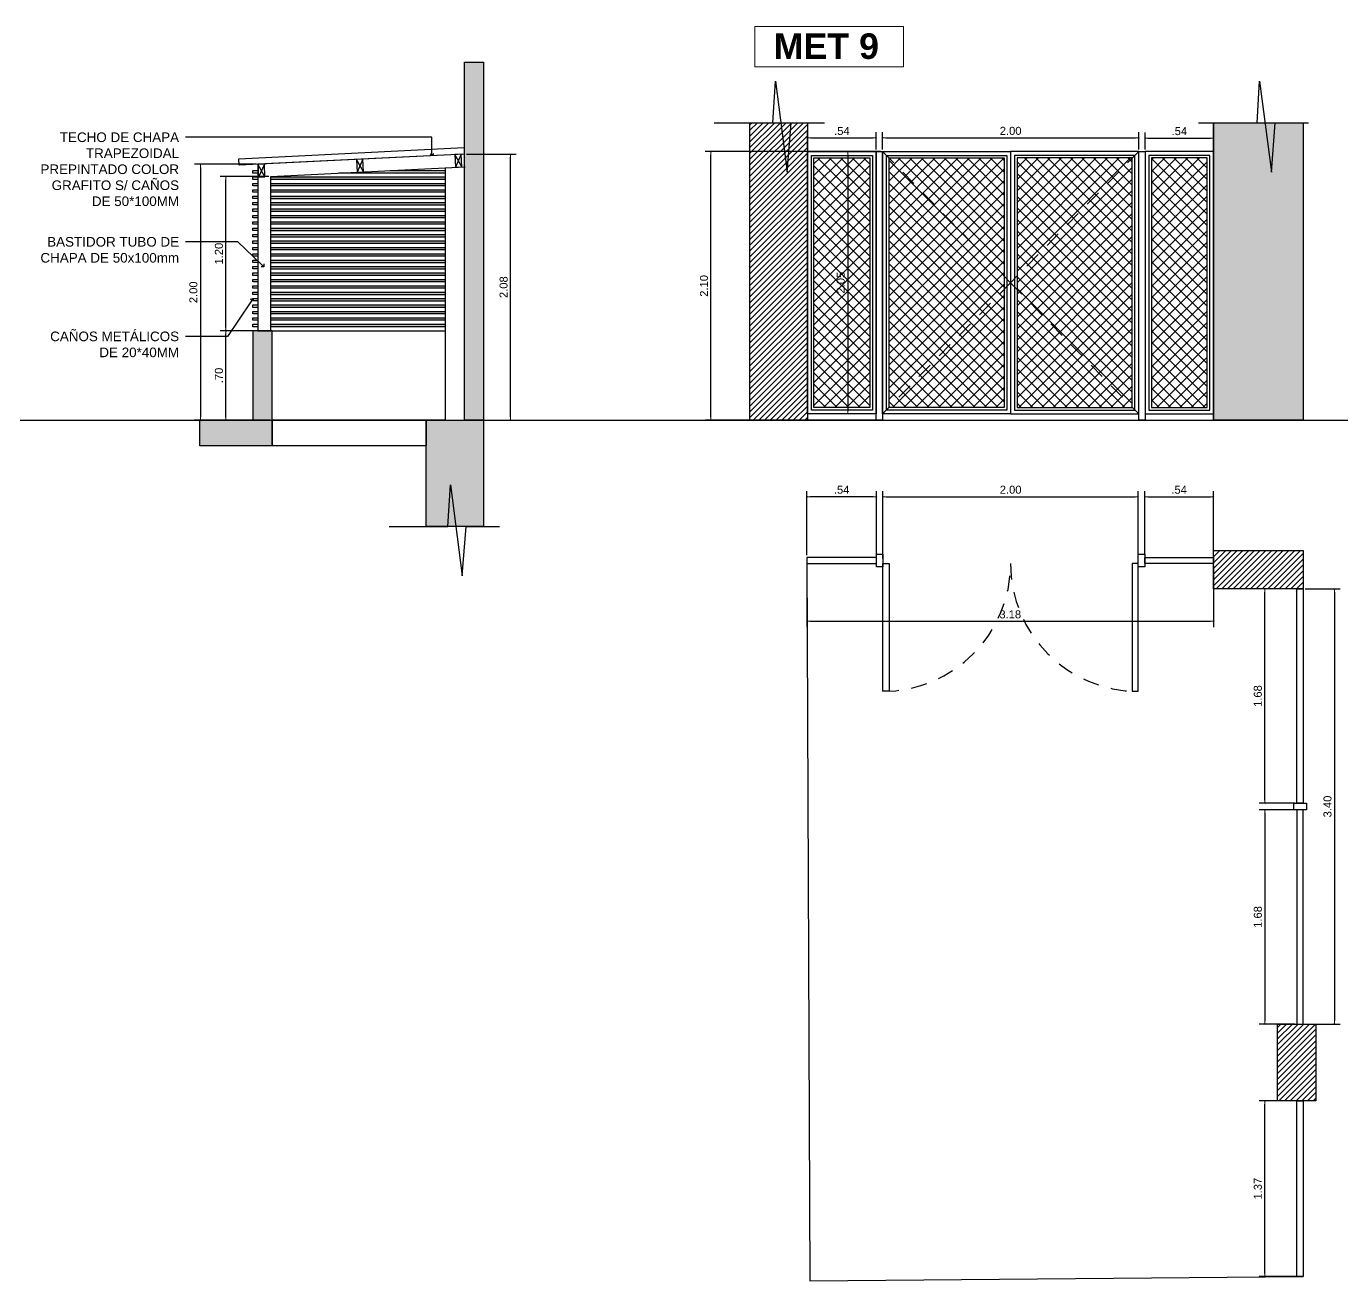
# Model space of a CAD drawing. Extents: x 465 to 637, y -105 to -61.
# Drawn here: x 579.8 to 590.07, y -85.43 to -75.63 of the extents above; entities that cross this region are included whole.
import ezdxf
from ezdxf import colors
from ezdxf.entities.mleader import LeaderData, LeaderLine
from ezdxf.math import Vec2, Vec3

# ---------------------------------------------------------------- set-up
doc = ezdxf.new("R2010")
doc.units = 0
doc.linetypes.add('DASHED2', pattern=[0.375, 0.25, -0.125])
doc.linetypes.add('HIDDEN2', pattern=[0.1875, 0.125, -0.0625])
for name, color, linetype in [('0-Aberturas', 2, 'Continuous'), ('0.1', 1, 'Continuous'), ('A-RELLENOS', 251, 'Continuous'), ('REJA METALICA', 2, 'Continuous')]:
    doc.layers.add(name, color=color, linetype=linetype)
doc.layers.add('A-Aberturas', color=2, linetype='Continuous', lineweight=18)
doc.layers.add('A-Cotas', color=1, linetype='Continuous', lineweight=5)
doc.styles.add('ARIAL', font='arial.ttf')
doc.styles.add('SANSSERIFBOLD', font='sasb____.pfb')
doc.styles.get("Standard").update_dxf_attribs({"font": 'arial.ttf'})
doc.dimstyles.new('ST-COTA-25', dxfattribs={"dimscale": 0.25, "dimtxt": 0.18, "dimasz": 0.1, "dimexe": 0.18, "dimexo": 0.0625, "dimgap": 0.09, "dimtad": 1, "dimzin": 4, "dimdsep": 46, "dimtxsty": 'ARIAL', "dimblk1": 'COTA_N', "dimblk2": 'COTA_N', "dimsah": 1, "dimcen": 0.09, "dimclrd": 8, "dimclre": 8, "dimclrt": 140, "dimadec": 0, "dimazin": 0, "dimtfac": 1, "dimtix": 1, "dimtmove": 0, "dimatfit": 3, "dimldrblk": 'COTA_N', "dimfxl": 0.18, "dimtolj": 1, "dimtzin": 0, "dimarcsym": 0})
pattern_1 = [(45, (-23.369617, 28.89399), (-0.0449012806, 0.0449012806), []), (135, (-23.369617, 28.89399), (-0.0449012806, -0.0449012806), [])]

# ---------------------------------------------------------------- blocks, each defined once
blk = doc.blocks.new('COTA_N')
for p, q in [((-1, 0), (0, 0)), ((0, 0.5), (0, -0.5))]:
    blk.add_line(p, q)
at = {"color": 3, "const_width": 0.065}
blk.add_lwpolyline([(0.14, 0.14), (0.28, 0.28), (0, 0), (-0.14, -0.14), (-0.28, -0.28)], dxfattribs=at)
blk = doc.blocks.new('*D183')
at = {"layer": 'A-Cotas', "color": 8, "lineweight": -2, "transparency": 16777216}
for p, q in [((585.892, -79.764), (585.892, -79.262)), ((586.411, -79.307), (585.917, -79.307)), ((586.436, -79.764), (586.436, -79.262))]:
    blk.add_line(p, q, dxfattribs=at)
at = {"layer": 'Defpoints', "color": 0, "transparency": 16777216}
for p in [(585.892, -79.307), (585.892, -79.78, 0), (586.436, -79.78, 0)]:
    blk.add_point(p, dxfattribs=at)
at = {"layer": 'A-Cotas', "color": 8, "lineweight": -2, "transparency": 16777216, "xscale": 0.025, "yscale": 0.025, "zscale": 0.025, "rotation": 180}
blk.add_blockref('COTA_N', (585.892, -79.307), dxfattribs=at)
at = {"layer": 'A-Cotas', "color": 8, "lineweight": -2, "transparency": 16777216, "xscale": 0.025, "yscale": 0.025, "zscale": 0.025}
blk.add_blockref('COTA_N', (586.436, -79.307), dxfattribs=at)
at = {"layer": 'A-Cotas', "transparency": 16777216, "insert": (586.164, -79.252), "char_height": 0.0625, "attachment_point": 5, "style": 'ARIAL'}
blk.add_mtext('\\A1;.54', dxfattribs=at)
blk = doc.blocks.new('*D184')
at = {"layer": 'A-Cotas', "color": 8, "lineweight": -2, "transparency": 16777216}
for p, q in [((586.486, -79.789), (586.486, -79.262)), ((586.511, -79.307), (588.456, -79.307)), ((588.481, -79.814), (588.481, -79.262))]:
    blk.add_line(p, q, dxfattribs=at)
at = {"layer": 'Defpoints', "color": 0, "transparency": 16777216}
for p in [(588.481, -79.307), (586.486, -79.804, 0), (588.481, -79.829)]:
    blk.add_point(p, dxfattribs=at)
at = {"layer": 'A-Cotas', "color": 8, "lineweight": -2, "transparency": 16777216, "xscale": 0.025, "yscale": 0.025, "zscale": 0.025, "rotation": 180}
blk.add_blockref('COTA_N', (586.486, -79.307), dxfattribs=at)
at = {"layer": 'A-Cotas', "color": 8, "lineweight": -2, "transparency": 16777216, "xscale": 0.025, "yscale": 0.025, "zscale": 0.025}
blk.add_blockref('COTA_N', (588.481, -79.307), dxfattribs=at)
at = {"layer": 'A-Cotas', "transparency": 16777216, "insert": (587.484, -79.252), "char_height": 0.0625, "attachment_point": 5, "style": 'ARIAL'}
blk.add_mtext('\\A1;2.00', dxfattribs=at)
blk = doc.blocks.new('*D185')
at = {"layer": 'A-Cotas', "color": 8, "lineweight": -2, "transparency": 16777216}
for p, q in [((588.531, -79.764), (588.531, -79.262)), ((588.556, -79.307), (589.044, -79.307)), ((589.069, -79.764), (589.069, -79.262))]:
    blk.add_line(p, q, dxfattribs=at)
at = {"layer": 'Defpoints', "color": 0, "transparency": 16777216}
for p in [(589.069, -79.307), (588.531, -79.78), (589.069, -79.78)]:
    blk.add_point(p, dxfattribs=at)
at = {"layer": 'A-Cotas', "color": 8, "lineweight": -2, "transparency": 16777216, "xscale": 0.025, "yscale": 0.025, "zscale": 0.025, "rotation": 180}
blk.add_blockref('COTA_N', (588.531, -79.307), dxfattribs=at)
at = {"layer": 'A-Cotas', "color": 8, "lineweight": -2, "transparency": 16777216, "xscale": 0.025, "yscale": 0.025, "zscale": 0.025}
blk.add_blockref('COTA_N', (589.069, -79.307), dxfattribs=at)
at = {"layer": 'A-Cotas', "transparency": 16777216, "insert": (588.8, -79.252), "char_height": 0.0625, "attachment_point": 5, "style": 'ARIAL'}
blk.add_mtext('\\A1;.54', dxfattribs=at)
blk = doc.blocks.new('*D186')
at = {"layer": 'A-Cotas', "color": 8, "lineweight": -2, "transparency": 16777216}
for p, q in [((589.704, -80.027), (589.424, -80.027)), ((589.469, -81.677), (589.469, -80.052)), ((589.705, -81.702), (589.424, -81.702))]:
    blk.add_line(p, q, dxfattribs=at)
at = {"layer": 'Defpoints', "color": 0, "transparency": 16777216}
for p in [(589.469, -80.027), (589.72, -80.027, 0), (589.72, -81.702, 0)]:
    blk.add_point(p, dxfattribs=at)
at = {"layer": 'A-Cotas', "color": 8, "lineweight": -2, "transparency": 16777216, "xscale": 0.025, "yscale": 0.025, "zscale": 0.025}
for p, rotation in [((589.469, -80.027), 90), ((589.469, -81.702), 270)]:
    blk.add_blockref('COTA_N', p, dxfattribs=dict(at, rotation=rotation))
at = {"layer": 'A-Cotas', "transparency": 16777216, "insert": (589.415, -80.864), "char_height": 0.0625, "attachment_point": 5, "rotation": 90, "style": 'ARIAL'}
blk.add_mtext('\\A1;1.68', dxfattribs=at)
blk = doc.blocks.new('*D187')
at = {"layer": 'A-Cotas', "color": 8, "lineweight": -2, "transparency": 16777216}
for p, q in [((589.754, -84.027), (589.424, -84.027)), ((589.469, -85.375), (589.469, -84.052)), ((589.754, -85.4), (589.424, -85.4))]:
    blk.add_line(p, q, dxfattribs=at)
at = {"layer": 'Defpoints', "color": 0, "transparency": 16777216}
for p in [(589.469, -84.027), (589.77, -84.027, 0), (589.77, -85.4, 0)]:
    blk.add_point(p, dxfattribs=at)
at = {"layer": 'A-Cotas', "color": 8, "lineweight": -2, "transparency": 16777216, "xscale": 0.025, "yscale": 0.025, "zscale": 0.025}
for p, rotation in [((589.469, -84.027), 90), ((589.469, -85.4), 270)]:
    blk.add_blockref('COTA_N', p, dxfattribs=dict(at, rotation=rotation))
at = {"layer": 'A-Cotas', "transparency": 16777216, "insert": (589.415, -84.713), "char_height": 0.0625, "attachment_point": 5, "rotation": 90, "style": 'ARIAL'}
blk.add_mtext('\\A1;1.37', dxfattribs=at)
blk = doc.blocks.new('_Open90')
at = {"color": 0, "linetype": 'ByBlock', "lineweight": -2}
for p, q in [((0, 0), (-1, 0)), ((-0.5, 0.5), (0, 0)), ((0, 0), (-0.5, -0.5))]:
    blk.add_line(p, q, dxfattribs=at)
blk = doc.blocks.new('*D237')
at = {"layer": 'A-Cotas', "color": 8, "lineweight": -2, "transparency": 16777216}
for p, q in [((581.7, -78.009), (581.31, -78.009)), ((581.355, -78.684), (581.355, -78.034)), ((581.7, -78.709), (581.31, -78.709))]:
    blk.add_line(p, q, dxfattribs=at)
at = {"layer": 'Defpoints', "color": 0, "transparency": 16777216}
for p in [(581.355, -78.009), (581.715, -78.009), (581.715, -78.709)]:
    blk.add_point(p, dxfattribs=at)
at = {"layer": 'A-Cotas', "color": 8, "lineweight": -2, "transparency": 16777216, "xscale": 0.025, "yscale": 0.025, "zscale": 0.025}
for p, rotation in [((581.355, -78.009), 90), ((581.355, -78.709), 270)]:
    blk.add_blockref('COTA_N', p, dxfattribs=dict(at, rotation=rotation))
at = {"layer": 'A-Cotas', "transparency": 16777216, "insert": (581.3, -78.359), "char_height": 0.0625, "attachment_point": 5, "rotation": 90, "style": 'ARIAL'}
blk.add_mtext('\\A1;.70', dxfattribs=at)
blk = doc.blocks.new('*D238')
at = {"layer": 'A-Cotas', "color": 8, "lineweight": -2, "transparency": 16777216}
for p, q in [((581.69, -76.805), (581.31, -76.805)), ((581.355, -77.984), (581.355, -76.83)), ((581.69, -78.009), (581.31, -78.009))]:
    blk.add_line(p, q, dxfattribs=at)
at = {"layer": 'Defpoints', "color": 0, "transparency": 16777216}
for p in [(581.355, -76.805), (581.705, -76.805), (581.705, -78.009)]:
    blk.add_point(p, dxfattribs=at)
at = {"layer": 'A-Cotas', "color": 8, "lineweight": -2, "transparency": 16777216, "xscale": 0.025, "yscale": 0.025, "zscale": 0.025}
for p, rotation in [((581.355, -76.805), 90), ((581.355, -78.009), 270)]:
    blk.add_blockref('COTA_N', p, dxfattribs=dict(at, rotation=rotation))
at = {"layer": 'A-Cotas', "transparency": 16777216, "insert": (581.3, -77.407), "char_height": 0.0625, "attachment_point": 5, "rotation": 90, "style": 'ARIAL'}
blk.add_mtext('\\A1;1.20', dxfattribs=at)
blk = doc.blocks.new('*D239')
at = {"layer": 'A-Cotas', "color": 8, "lineweight": -2, "transparency": 16777216}
for p, q in [((581.59, -76.709), (581.11, -76.709)), ((581.155, -76.734), (581.155, -78.684)), ((581.55, -78.709), (581.11, -78.709))]:
    blk.add_line(p, q, dxfattribs=at)
at = {"layer": 'Defpoints', "color": 0, "transparency": 16777216}
for p in [(581.605, -76.709), (581.155, -78.709), (581.565, -78.709)]:
    blk.add_point(p, dxfattribs=at)
at = {"layer": 'A-Cotas', "color": 8, "lineweight": -2, "transparency": 16777216, "xscale": 0.025, "yscale": 0.025, "zscale": 0.025}
for p, rotation in [((581.155, -76.709), 90), ((581.155, -78.709), 270)]:
    blk.add_blockref('COTA_N', p, dxfattribs=dict(at, rotation=rotation))
at = {"layer": 'A-Cotas', "transparency": 16777216, "insert": (581.101, -77.709), "char_height": 0.0625, "attachment_point": 5, "rotation": 90, "style": 'ARIAL'}
blk.add_mtext('\\A1;2.00', dxfattribs=at)
blk = doc.blocks.new('*D240')
at = {"layer": 'A-Cotas', "color": 8, "lineweight": -2, "transparency": 16777216}
for p, q in [((583.233, -76.629), (583.623, -76.629)), ((583.578, -78.684), (583.578, -76.654)), ((583.233, -78.709), (583.623, -78.709))]:
    blk.add_line(p, q, dxfattribs=at)
at = {"layer": 'Defpoints', "color": 0, "transparency": 16777216}
for p in [(583.218, -76.629), (583.578, -76.629), (583.218, -78.709)]:
    blk.add_point(p, dxfattribs=at)
at = {"layer": 'A-Cotas', "color": 8, "lineweight": -2, "transparency": 16777216, "xscale": 0.025, "yscale": 0.025, "zscale": 0.025}
for p, rotation in [((583.578, -76.629), 90), ((583.578, -78.709), 270)]:
    blk.add_blockref('COTA_N', p, dxfattribs=dict(at, rotation=rotation))
at = {"layer": 'A-Cotas', "transparency": 16777216, "insert": (583.524, -77.669), "char_height": 0.0625, "attachment_point": 5, "rotation": 90, "style": 'ARIAL'}
blk.add_mtext('\\A1;2.08', dxfattribs=at)
blk = doc.blocks.new('*D261')
at = {"layer": 'A-Cotas', "color": 8, "lineweight": -2, "transparency": 16777216}
for p, q in [((586.418, -76.609), (586.167, -76.609)), ((586.212, -76.634), (586.212, -78.634)), ((586.418, -78.659), (586.167, -78.659))]:
    blk.add_line(p, q, dxfattribs=at)
at = {"layer": 'Defpoints', "color": 0, "transparency": 16777216}
for p in [(586.434, -76.609), (586.212, -78.659), (586.434, -78.659)]:
    blk.add_point(p, dxfattribs=at)
at = {"layer": 'A-Cotas', "color": 8, "lineweight": -2, "transparency": 16777216, "xscale": 0.025, "yscale": 0.025, "zscale": 0.025}
for p, rotation in [((586.212, -76.609), 90), ((586.212, -78.659), 270)]:
    blk.add_blockref('COTA_N', p, dxfattribs=dict(at, rotation=rotation))
at = {"layer": 'A-Cotas', "transparency": 16777216, "insert": (586.157, -77.634), "char_height": 0.0625, "attachment_point": 5, "rotation": 90, "style": 'ARIAL'}
blk.add_mtext('\\A1;2.05', dxfattribs=at)
blk = doc.blocks.new('*D262')
at = {"layer": 'A-Cotas', "color": 8, "lineweight": -2, "transparency": 16777216}
for p, q in [((585.898, -76.594), (585.898, -76.458)), ((585.923, -76.503), (586.409, -76.503)), ((586.434, -76.594), (586.434, -76.458))]:
    blk.add_line(p, q, dxfattribs=at)
at = {"layer": 'Defpoints', "color": 0, "transparency": 16777216}
for p in [(586.434, -76.503), (585.898, -76.609), (586.434, -76.609)]:
    blk.add_point(p, dxfattribs=at)
at = {"layer": 'A-Cotas', "color": 8, "lineweight": -2, "transparency": 16777216, "xscale": 0.025, "yscale": 0.025, "zscale": 0.025, "rotation": 180}
blk.add_blockref('COTA_N', (585.898, -76.503), dxfattribs=at)
at = {"layer": 'A-Cotas', "color": 8, "lineweight": -2, "transparency": 16777216, "xscale": 0.025, "yscale": 0.025, "zscale": 0.025}
blk.add_blockref('COTA_N', (586.434, -76.503), dxfattribs=at)
at = {"layer": 'A-Cotas', "transparency": 16777216, "insert": (586.166, -76.449), "char_height": 0.0625, "attachment_point": 5, "style": 'ARIAL'}
blk.add_mtext('\\A1;.54', dxfattribs=at)
blk = doc.blocks.new('*D263')
at = {"layer": 'A-Cotas', "color": 8, "lineweight": -2, "transparency": 16777216}
for p, q in [((586.484, -76.594), (586.484, -76.458)), ((586.509, -76.503), (588.459, -76.503)), ((588.484, -76.594), (588.484, -76.458))]:
    blk.add_line(p, q, dxfattribs=at)
at = {"layer": 'Defpoints', "color": 0, "transparency": 16777216}
for p in [(588.484, -76.503), (586.484, -76.609), (588.484, -76.609)]:
    blk.add_point(p, dxfattribs=at)
at = {"layer": 'A-Cotas', "color": 8, "lineweight": -2, "transparency": 16777216, "xscale": 0.025, "yscale": 0.025, "zscale": 0.025, "rotation": 180}
blk.add_blockref('COTA_N', (586.484, -76.503), dxfattribs=at)
at = {"layer": 'A-Cotas', "color": 8, "lineweight": -2, "transparency": 16777216, "xscale": 0.025, "yscale": 0.025, "zscale": 0.025}
blk.add_blockref('COTA_N', (588.484, -76.503), dxfattribs=at)
at = {"layer": 'A-Cotas', "transparency": 16777216, "insert": (587.484, -76.448), "char_height": 0.0625, "attachment_point": 5, "style": 'ARIAL'}
blk.add_mtext('\\A1;2.00', dxfattribs=at)
blk = doc.blocks.new('*D264')
at = {"layer": 'A-Cotas', "color": 8, "lineweight": -2, "transparency": 16777216}
for p, q in [((588.534, -76.594), (588.534, -76.46)), ((588.559, -76.505), (589.044, -76.505)), ((589.069, -76.594), (589.069, -76.46))]:
    blk.add_line(p, q, dxfattribs=at)
at = {"layer": 'Defpoints', "color": 0, "transparency": 16777216}
for p in [(589.069, -76.505), (588.534, -76.609), (589.069, -76.609)]:
    blk.add_point(p, dxfattribs=at)
at = {"layer": 'A-Cotas', "color": 8, "lineweight": -2, "transparency": 16777216, "xscale": 0.025, "yscale": 0.025, "zscale": 0.025, "rotation": 180}
blk.add_blockref('COTA_N', (588.534, -76.505), dxfattribs=at)
at = {"layer": 'A-Cotas', "color": 8, "lineweight": -2, "transparency": 16777216, "xscale": 0.025, "yscale": 0.025, "zscale": 0.025}
blk.add_blockref('COTA_N', (589.069, -76.505), dxfattribs=at)
at = {"layer": 'A-Cotas', "transparency": 16777216, "insert": (588.802, -76.45), "char_height": 0.0625, "attachment_point": 5, "style": 'ARIAL'}
blk.add_mtext('\\A1;.54', dxfattribs=at)
blk = doc.blocks.new('*D265')
at = {"layer": 'A-Cotas', "color": 8, "lineweight": -2, "transparency": 16777216}
for p, q in [((586.468, -76.609), (585.098, -76.609)), ((585.143, -78.684), (585.143, -76.634)), ((586.468, -78.709), (585.098, -78.709))]:
    blk.add_line(p, q, dxfattribs=at)
at = {"layer": 'Defpoints', "color": 0, "transparency": 16777216}
for p in [(585.143, -76.609), (586.484, -76.609), (586.484, -78.709)]:
    blk.add_point(p, dxfattribs=at)
at = {"layer": 'A-Cotas', "color": 8, "lineweight": -2, "transparency": 16777216, "xscale": 0.025, "yscale": 0.025, "zscale": 0.025}
for p, rotation in [((585.143, -76.609), 90), ((585.143, -78.709), 270)]:
    blk.add_blockref('COTA_N', p, dxfattribs=dict(at, rotation=rotation))
at = {"layer": 'A-Cotas', "transparency": 16777216, "insert": (585.089, -77.659), "char_height": 0.0625, "attachment_point": 5, "rotation": 90, "style": 'ARIAL'}
blk.add_mtext('\\A1;2.10', dxfattribs=at)
blk = doc.blocks.new('*D266')
at = {"layer": 'A-Cotas', "color": 8, "lineweight": -2, "transparency": 16777216}
for p, q in [((585.892, -79.845), (585.892, -80.325)), ((589.069, -79.845), (589.069, -80.325)), ((585.917, -80.28), (589.044, -80.28))]:
    blk.add_line(p, q, dxfattribs=at)
at = {"layer": 'Defpoints', "color": 0, "transparency": 16777216}
for p in [(585.892, -79.829, 0), (589.069, -79.829), (589.069, -80.28)]:
    blk.add_point(p, dxfattribs=at)
at = {"layer": 'A-Cotas', "color": 8, "lineweight": -2, "transparency": 16777216, "xscale": 0.025, "yscale": 0.025, "zscale": 0.025, "rotation": 180}
blk.add_blockref('COTA_N', (585.892, -80.28), dxfattribs=at)
at = {"layer": 'A-Cotas', "color": 8, "lineweight": -2, "transparency": 16777216, "xscale": 0.025, "yscale": 0.025, "zscale": 0.025}
blk.add_blockref('COTA_N', (589.069, -80.28), dxfattribs=at)
at = {"layer": 'A-Cotas', "transparency": 16777216, "insert": (587.481, -80.226), "char_height": 0.0625, "attachment_point": 5, "style": 'ARIAL'}
blk.add_mtext('\\A1;3.18', dxfattribs=at)
blk = doc.blocks.new('*D267')
at = {"layer": 'A-Cotas', "color": 8, "lineweight": -2, "transparency": 16777216}
for p, q in [((589.705, -81.752), (589.424, -81.752)), ((589.469, -81.777), (589.469, -83.402)), ((589.704, -83.427), (589.424, -83.427))]:
    blk.add_line(p, q, dxfattribs=at)
at = {"layer": 'Defpoints', "color": 0, "transparency": 16777216}
for p in [(589.72, -81.752, 0), (589.469, -83.427), (589.72, -83.427, 0)]:
    blk.add_point(p, dxfattribs=at)
at = {"layer": 'A-Cotas', "color": 8, "lineweight": -2, "transparency": 16777216, "xscale": 0.025, "yscale": 0.025, "zscale": 0.025}
for p, rotation in [((589.469, -81.752), 90), ((589.469, -83.427), 270)]:
    blk.add_blockref('COTA_N', p, dxfattribs=dict(at, rotation=rotation))
at = {"layer": 'A-Cotas', "transparency": 16777216, "insert": (589.415, -82.59), "char_height": 0.0625, "attachment_point": 5, "rotation": 90, "style": 'ARIAL'}
blk.add_mtext('\\A1;1.68', dxfattribs=at)
blk = doc.blocks.new('*D268')
at = {"layer": 'A-Cotas', "color": 8, "lineweight": -2, "transparency": 16777216}
for p, q in [((589.785, -80.027), (590.059, -80.027)), ((590.014, -80.052), (590.014, -83.402)), ((589.785, -83.427), (590.059, -83.427))]:
    blk.add_line(p, q, dxfattribs=at)
at = {"layer": 'Defpoints', "color": 0, "transparency": 16777216}
for p in [(589.77, -80.027, 0), (589.77, -83.427, 0), (590.014, -83.427)]:
    blk.add_point(p, dxfattribs=at)
at = {"layer": 'A-Cotas', "color": 8, "lineweight": -2, "transparency": 16777216, "xscale": 0.025, "yscale": 0.025, "zscale": 0.025}
for p, rotation in [((590.014, -80.027), 90), ((590.014, -83.427), 270)]:
    blk.add_blockref('COTA_N', p, dxfattribs=dict(at, rotation=rotation))
at = {"layer": 'A-Cotas', "transparency": 16777216, "insert": (589.959, -81.727), "char_height": 0.0625, "attachment_point": 5, "rotation": 90, "style": 'ARIAL'}
blk.add_mtext('\\A1;3.40', dxfattribs=at)

msp = doc.modelspace()

# ---------------------------------------------------------------- hatches: boundary and pattern name
at = {"transparency": 33554531}
h = msp.add_hatch(color=253, dxfattribs=at)
h.dxf.hatch_style = 1
h.paths.add_polyline_path([(581.152, -78.709), (581.715, -78.709), (581.715, -78.909), (581.152, -78.909)])
h.paths.add_polyline_path([(581.715, -78.009), (581.565, -78.009), (581.565, -78.709), (581.715, -78.709)])
h.paths.add_polyline_path([(583.368, -79.539), (582.918, -79.539), (582.918, -78.709), (583.368, -78.709)])
h.paths.add_polyline_path([(583.368, -78.709), (583.218, -78.709), (583.218, -75.911), (583.368, -75.911)])
at = {"transparency": 33554687}
h = msp.add_hatch(dxfattribs=at)
h.set_pattern_fill('ANSI31', color=1, scale=0.01)
h.set_pattern_definition([(45, (-23.369617, 28.89399), (-0.0224506403, 0.0224506403), [])])
h.paths.add_polyline_path([(585.448, -76.385), (585.898, -76.385), (585.898, -78.709), (585.448, -78.709)])
edge = h.paths.add_edge_path()
edge.add_line((589.77, -76.385), (589.77, -78.709))
at = {"transparency": 33554485}
h = msp.add_hatch(color=253, dxfattribs=at)
h.dxf.hatch_style = 1
h.paths.add_polyline_path([(589.069, -76.385), (589.77, -76.385), (589.77, -78.709), (589.069, -78.709)])
edge = h.paths.add_edge_path()
edge.add_line((589.77, -76.385), (589.77, -78.709))
h = msp.add_hatch(color=253)
h.dxf.hatch_style = 1
h.paths.add_polyline_path([(581.705, -76.808), (583.068, -76.808), (583.068, -76.828), (581.705, -76.828)])
h.paths.add_polyline_path([(581.705, -76.858), (583.068, -76.858), (583.068, -76.878), (581.705, -76.878)])
h.paths.add_polyline_path([(581.705, -76.908), (583.068, -76.908), (583.068, -76.928), (581.705, -76.928)])
h.paths.add_polyline_path([(581.705, -77.008), (583.068, -77.008), (583.068, -77.028), (581.705, -77.028)])
h.paths.add_polyline_path([(581.705, -76.958), (583.068, -76.958), (583.068, -76.978), (581.705, -76.978)])
h.paths.add_polyline_path([(581.705, -77.058), (583.068, -77.058), (583.068, -77.078), (581.705, -77.078)])
h.paths.add_polyline_path([(581.705, -77.108), (583.068, -77.108), (583.068, -77.128), (581.705, -77.128)])
h.paths.add_polyline_path([(581.705, -77.158), (583.068, -77.158), (583.068, -77.178), (581.705, -77.178)])
h.paths.add_polyline_path([(581.705, -77.258), (583.068, -77.258), (583.068, -77.278), (581.705, -77.278)])
h.paths.add_polyline_path([(581.705, -77.208), (583.068, -77.208), (583.068, -77.228), (581.705, -77.228)])
h.paths.add_polyline_path([(581.705, -77.308), (583.068, -77.308), (583.068, -77.328), (581.705, -77.328)])
h.paths.add_polyline_path([(581.705, -77.358), (583.068, -77.358), (583.068, -77.378), (581.705, -77.378)])
h.paths.add_polyline_path([(581.705, -77.408), (583.068, -77.408), (583.068, -77.428), (581.705, -77.428)])
h.paths.add_polyline_path([(581.705, -77.508), (583.068, -77.508), (583.068, -77.528), (581.705, -77.528)])
h.paths.add_polyline_path([(581.705, -77.458), (583.068, -77.458), (583.068, -77.478), (581.705, -77.478)])
h.paths.add_polyline_path([(581.705, -77.558), (583.068, -77.558), (583.068, -77.578), (581.705, -77.578)])
h.paths.add_polyline_path([(581.705, -77.608), (583.068, -77.608), (583.068, -77.628), (581.705, -77.628)])
h.paths.add_polyline_path([(581.705, -77.658), (583.068, -77.658), (583.068, -77.678), (581.705, -77.678)])
h.paths.add_polyline_path([(581.705, -77.758), (583.068, -77.758), (583.068, -77.778), (581.705, -77.778)])
h.paths.add_polyline_path([(581.705, -77.708), (583.068, -77.708), (583.068, -77.728), (581.705, -77.728)])
h.paths.add_polyline_path([(581.705, -77.808), (583.068, -77.808), (583.068, -77.828), (581.705, -77.828)])
h.paths.add_polyline_path([(581.705, -77.858), (583.068, -77.858), (583.068, -77.878), (581.705, -77.878)])
h.paths.add_polyline_path([(581.705, -77.908), (583.068, -77.908), (583.068, -77.928), (581.705, -77.928)])
h.paths.add_polyline_path([(581.705, -77.958), (583.068, -77.958), (583.068, -77.978), (581.705, -77.978)])
at = {"transparency": 33554687}
h = msp.add_hatch(dxfattribs=at)
h.set_pattern_fill('ANSI31', color=1, scale=0.01)
h.set_pattern_definition([(45, (-23.369617, 29.617187), (-0.0224506403, 0.0224506403), [])])
h.paths.add_polyline_path([(589.069, -79.727), (589.77, -79.727), (589.77, -80.027), (589.069, -80.027)])
h.paths.add_polyline_path([(589.569, -83.427), (589.869, -83.427), (589.869, -84.027), (589.569, -84.027)])
at = {"layer": 'A-RELLENOS'}
h = msp.add_hatch(dxfattribs=at)
h.set_pattern_fill('ANSI37', color=251, scale=0.02)
h.set_pattern_definition(pattern_1)
h.paths.add_polyline_path([(586.384, -78.609), (585.948, -78.609), (585.948, -76.659), (586.384, -76.659)])
h.paths.add_polyline_path([(588.584, -78.609), (589.019, -78.609), (589.019, -76.659), (588.584, -76.659)])
h = msp.add_hatch(dxfattribs=at)
h.set_pattern_fill('ANSI37', color=251, scale=0.02)
h.set_pattern_definition(pattern_1)
h.paths.add_polyline_path([(587.434, -78.609), (586.534, -78.609), (586.534, -76.659), (587.434, -76.659)])
h.paths.add_polyline_path([(587.534, -78.609), (588.434, -78.609), (588.434, -76.659), (587.534, -76.659)])

# ---------------------------------------------------------------- linework, layer by layer
at = {"color": 4}
for points in [[(583.368, -78.709), (583.218, -78.709), (583.218, -75.911), (583.368, -75.911)], [(585.448, -76.385), (585.898, -76.385), (585.898, -78.709), (585.448, -78.709)], [(589.069, -76.385), (589.77, -76.385), (589.77, -78.709), (589.069, -78.709)], [(583.198, -76.73), (583.193, -76.63), (583.143, -76.633), (583.148, -76.732)], [(581.66, -76.807), (581.655, -76.707), (581.605, -76.709), (581.61, -76.809)], [(582.429, -76.768), (582.424, -76.668), (582.374, -76.671), (582.379, -76.771)], [(581.715, -78.009), (581.565, -78.009), (581.565, -78.709), (581.715, -78.709)], [(583.368, -79.539), (582.918, -79.539), (582.918, -78.709), (583.368, -78.709)]]:
    msp.add_lwpolyline(points, close=True, dxfattribs=at)
at = {"color": 1}
for points in [[(585.169, -76.385), (585.627, -76.385), (585.647, -76.059), (585.739, -76.77), (585.769, -76.385), (586.029, -76.385)], [(588.951, -76.385), (589.409, -76.385), (589.429, -76.059), (589.521, -76.77), (589.55, -76.385), (589.811, -76.385)], [(583.218, -76.629), (581.458, -76.717), (581.455, -76.667), (583.215, -76.579)], [(582.638, -76.758), (583.068, -76.758), (583.068, -76.778), (582.238, -76.778)], [(581.715, -78.709), (582.918, -78.709), (582.918, -78.909), (581.715, -78.909), (581.715, -78.709)], [(582.631, -79.539), (583.089, -79.539), (583.109, -79.213), (583.201, -79.924), (583.231, -79.539), (583.491, -79.539)]]:
    msp.add_lwpolyline(points, dxfattribs=at)
for points in [[(589.069, -76.385), (589.069, -78.709)], [(589.77, -76.385), (589.77, -78.709)]]:
    msp.add_lwpolyline(points)
at = {"color": 3}
msp.add_lwpolyline([(583.218, -76.629), (581.605, -76.709), (581.605, -78.009), (581.705, -78.009), (581.705, -76.805), (583.223, -76.729)], dxfattribs=at)
at = {"color": 4}
for points in [[(583.198, -76.73), (583.143, -76.633)], [(583.193, -76.63), (583.148, -76.732)], [(581.66, -76.807), (581.605, -76.709)], [(581.655, -76.707), (581.61, -76.809)], [(582.429, -76.768), (582.374, -76.671)], [(582.424, -76.668), (582.379, -76.771)]]:
    msp.add_lwpolyline(points, dxfattribs=at)
at = {"color": 2}
msp.add_lwpolyline([(583.068, -76.736), (583.068, -78.709)], dxfattribs=at)
at = {"color": 1}
for points in [[(586.384, -78.609), (585.948, -78.609), (585.948, -76.659), (586.384, -76.659)], [(587.434, -78.609), (586.534, -78.609), (586.534, -76.659), (587.434, -76.659)], [(587.534, -78.609), (588.434, -78.609), (588.434, -76.659), (587.534, -76.659)], [(588.584, -78.609), (589.019, -78.609), (589.019, -76.659), (588.584, -76.659)], [(581.705, -76.808), (583.068, -76.808), (583.068, -76.828), (581.705, -76.828)], [(581.705, -76.858), (583.068, -76.858), (583.068, -76.878), (581.705, -76.878)], [(581.705, -76.908), (583.068, -76.908), (583.068, -76.928), (581.705, -76.928)], [(581.705, -76.958), (583.068, -76.958), (583.068, -76.978), (581.705, -76.978)], [(581.705, -77.008), (583.068, -77.008), (583.068, -77.028), (581.705, -77.028)], [(581.705, -77.058), (583.068, -77.058), (583.068, -77.078), (581.705, -77.078)], [(581.705, -77.108), (583.068, -77.108), (583.068, -77.128), (581.705, -77.128)], [(581.705, -77.158), (583.068, -77.158), (583.068, -77.178), (581.705, -77.178)], [(581.705, -77.208), (583.068, -77.208), (583.068, -77.228), (581.705, -77.228)], [(581.705, -77.258), (583.068, -77.258), (583.068, -77.278), (581.705, -77.278)], [(581.705, -77.308), (583.068, -77.308), (583.068, -77.328), (581.705, -77.328)], [(581.705, -77.358), (583.068, -77.358), (583.068, -77.378), (581.705, -77.378)], [(581.705, -77.408), (583.068, -77.408), (583.068, -77.428), (581.705, -77.428)], [(581.705, -77.458), (583.068, -77.458), (583.068, -77.478), (581.705, -77.478)], [(581.705, -77.508), (583.068, -77.508), (583.068, -77.528), (581.705, -77.528)], [(581.705, -77.558), (583.068, -77.558), (583.068, -77.578), (581.705, -77.578)], [(581.705, -77.608), (583.068, -77.608), (583.068, -77.628), (581.705, -77.628)], [(581.705, -77.658), (583.068, -77.658), (583.068, -77.678), (581.705, -77.678)], [(581.705, -77.708), (583.068, -77.708), (583.068, -77.728), (581.705, -77.728)], [(581.705, -77.758), (583.068, -77.758), (583.068, -77.778), (581.705, -77.778)], [(581.705, -77.808), (583.068, -77.808), (583.068, -77.828), (581.705, -77.828)], [(581.705, -77.858), (583.068, -77.858), (583.068, -77.878), (581.705, -77.878)], [(581.705, -77.908), (583.068, -77.908), (583.068, -77.928), (581.705, -77.928)], [(581.705, -77.958), (583.068, -77.958), (583.068, -77.978), (581.705, -77.978)]]:
    msp.add_lwpolyline(points, close=True, dxfattribs=at)
at = {"color": 2}
for points in [[(581.565, -76.778), (581.565, -76.758), (581.605, -76.758), (581.605, -76.778)], [(581.565, -76.827), (581.565, -76.808), (581.605, -76.808), (581.605, -76.827)], [(581.565, -76.877), (581.565, -76.858), (581.605, -76.858), (581.605, -76.877)], [(581.565, -76.927), (581.565, -76.908), (581.605, -76.908), (581.605, -76.927)], [(581.565, -76.977), (581.565, -76.958), (581.605, -76.958), (581.605, -76.977)], [(581.565, -77.027), (581.565, -77.008), (581.605, -77.008), (581.605, -77.027)], [(581.565, -77.077), (581.565, -77.058), (581.605, -77.058), (581.605, -77.077)], [(581.565, -77.127), (581.565, -77.108), (581.605, -77.108), (581.605, -77.127)], [(581.565, -77.177), (581.565, -77.158), (581.605, -77.158), (581.605, -77.177)], [(581.565, -77.227), (581.565, -77.208), (581.605, -77.208), (581.605, -77.227)], [(581.565, -77.277), (581.565, -77.258), (581.605, -77.258), (581.605, -77.277)], [(581.565, -77.327), (581.565, -77.308), (581.605, -77.308), (581.605, -77.327)], [(581.565, -77.378), (581.565, -77.358), (581.605, -77.358), (581.605, -77.378)], [(581.565, -77.427), (581.565, -77.408), (581.605, -77.408), (581.605, -77.427)], [(581.565, -77.477), (581.565, -77.458), (581.605, -77.458), (581.605, -77.477)], [(581.565, -77.527), (581.565, -77.508), (581.605, -77.508), (581.605, -77.527)], [(581.565, -77.577), (581.565, -77.558), (581.605, -77.558), (581.605, -77.577)], [(581.565, -77.627), (581.565, -77.608), (581.605, -77.608), (581.605, -77.627)], [(581.565, -77.677), (581.565, -77.658), (581.605, -77.658), (581.605, -77.677)], [(581.565, -77.727), (581.565, -77.708), (581.605, -77.708), (581.605, -77.727)], [(581.565, -77.777), (581.565, -77.758), (581.605, -77.758), (581.605, -77.777)], [(581.565, -77.827), (581.565, -77.808), (581.605, -77.808), (581.605, -77.827)], [(581.565, -77.877), (581.565, -77.858), (581.605, -77.858), (581.605, -77.877)], [(581.565, -77.927), (581.565, -77.908), (581.605, -77.908), (581.605, -77.927)], [(581.565, -77.978), (581.565, -77.958), (581.605, -77.958), (581.605, -77.978)], [(581.715, -78.009), (583.068, -78.009), (583.068, -78.709), (581.715, -78.709)]]:
    msp.add_lwpolyline(points, close=True, dxfattribs=at)
at = {"color": 5}
msp.add_lwpolyline([(581.152, -78.709), (581.715, -78.709), (581.715, -78.909), (581.152, -78.909), (581.152, -78.709)], dxfattribs=at)
at = {"color": 4, "elevation": 0}
msp.add_lwpolyline([(585.892, -79.78), (585.916, -85.432), (589.768, -85.399)], dxfattribs=at)
at = {"color": 3, "elevation": 0}
for points in [[(586.436, -79.854), (586.436, -79.754), (586.486, -79.754), (586.486, -79.854)], [(589.695, -81.702), (589.795, -81.702), (589.795, -81.752), (589.695, -81.752)]]:
    msp.add_lwpolyline(points, close=True, dxfattribs=at)
at = {"color": 3}
msp.add_lwpolyline([(588.481, -79.854), (588.481, -79.754), (588.531, -79.754), (588.531, -79.854)], close=True, dxfattribs=at)
at = {"color": 4, "elevation": 0}
for points in [[(589.069, -79.727), (589.77, -79.727), (589.77, -80.027), (589.069, -80.027)], [(589.569, -83.427), (589.869, -83.427), (589.869, -84.027), (589.569, -84.027)]]:
    msp.add_lwpolyline(points, close=True, dxfattribs=at)
at = {"color": 1, "linetype": 'HIDDEN2'}
for centre, start, end in [((586.486, -79.829), 270, 0), ((588.481, -79.829, 0), 180, 269.9987)]:
    msp.add_arc(centre, 0.998, start, end, dxfattribs=at)
at = {"layer": '0-Aberturas', "linetype": 'DASHED2', "ltscale": 0.5}
for points in [[(586.484, -76.609), (587.484, -77.634), (586.484, -78.659)], [(588.484, -76.609), (587.484, -77.634), (588.484, -78.659)]]:
    msp.add_lwpolyline(points, dxfattribs=at)
at = {"layer": '0-Aberturas', "elevation": 0}
for points in [[(585.892, -79.829), (586.436, -79.829), (586.436, -79.78), (585.892, -79.78)], [(588.481, -80.827), (588.481, -79.829), (588.432, -79.829), (588.432, -80.827)], [(589.77, -81.702), (589.72, -81.702), (589.72, -80.027), (589.77, -80.027)], [(589.77, -81.752), (589.72, -81.752), (589.72, -83.427), (589.77, -83.427)], [(589.72, -84.027), (589.77, -84.027), (589.77, -85.4), (589.72, -85.4)]]:
    msp.add_lwpolyline(points, close=True, dxfattribs=at)
at = {"layer": '0-Aberturas'}
for points in [[(588.531, -79.78), (589.069, -79.78), (589.069, -79.829), (588.531, -79.829)], [(586.535, -79.829), (586.535, -80.827), (586.486, -80.827), (586.486, -79.829)]]:
    msp.add_lwpolyline(points, close=True, dxfattribs=at)
at = {"layer": '0.1', "color": 5}
msp.add_lwpolyline([(524.014, -78.709), (631.861, -78.709)], dxfattribs=at)
at = {"layer": 'A-Cotas', "color": 1}
msp.add_lwpolyline([(585.485, -75.948), (586.647, -75.948), (586.647, -75.631), (585.485, -75.631)], close=True, dxfattribs=at)
at = {"layer": 'REJA METALICA', "linetype": 'Continuous'}
for points in [[(586.434, -78.659), (585.898, -78.659), (585.898, -76.609), (586.434, -76.609)], [(586.404, -78.629), (585.928, -78.629), (585.928, -76.639), (586.404, -76.639)], [(587.484, -78.659), (586.484, -78.659), (586.484, -76.609), (587.484, -76.609)], [(587.454, -78.629), (586.514, -78.629), (586.514, -76.639), (587.454, -76.639)], [(587.484, -78.659), (588.484, -78.659), (588.484, -76.609), (587.484, -76.609)], [(587.514, -78.629), (588.454, -78.629), (588.454, -76.639), (587.514, -76.639)], [(588.534, -78.659), (589.069, -78.659), (589.069, -76.609), (588.534, -76.609)], [(588.564, -78.629), (589.039, -78.629), (589.039, -76.639), (588.564, -76.639)]]:
    msp.add_lwpolyline(points, close=True, dxfattribs=at)
at = {"layer": 'REJA METALICA', "color": 3, "linetype": 'Continuous'}
for points in [[(586.434, -78.709), (586.434, -76.609), (586.484, -76.609), (586.484, -78.709), (586.434, -78.709)], [(588.484, -78.709), (588.484, -76.609), (588.534, -76.609), (588.534, -78.709), (588.484, -78.709)]]:
    msp.add_lwpolyline(points, dxfattribs=at)

# ---------------------------------------------------------------- texts
at = {"layer": 'A-Aberturas', "style": 'SANSSERIFBOLD'}
msp.add_text('MET 9', height=0.2, dxfattribs=at).set_placement((585.633, -75.886))

# ---------------------------------------------------------------- dimensions: what is measured, and where the dimension line sits
at = {"layer": 'A-Cotas'}
for base, p1, p2, picture, middle in [((586.434, -76.503), (585.898, -76.609), (586.434, -76.609), '*D262', (586.166, -76.449)), ((588.484, -76.503), (586.484, -76.609), (588.484, -76.609), '*D263', (587.484, -76.448)), ((589.0695, -76.5046), (588.5337, -76.6094), (589.0695, -76.6094), '*D264', (588.8016, -76.4503)), ((585.892, -79.307), (586.436, -79.78, 0), (585.892, -79.78, 0), '*D183', (586.164, -79.252)), ((588.4815, -79.3067), (586.4858, -79.8044, 0.0003), (588.4815, -79.8293), '*D184', (587.4836, -79.2523)), ((589.069, -79.307), (588.531, -79.78), (589.069, -79.78), '*D185', (588.8, -79.252)), ((589.069, -80.28), (585.892, -79.829, 0), (589.069, -79.829), '*D266', (587.481, -80.226))]:
    dim = msp.add_linear_dim(base=base, p1=p1, p2=p2, dimstyle='ST-COTA-25', override={"dimtxt": 0.25, "dimclrt": 256}, dxfattribs=at)
    dim.commit()
    dim.dimension.update_dxf_attribs({"geometry": picture, "text_midpoint": middle})
for base, p1, p2, picture, middle in [((583.578, -76.629), (583.218, -78.709), (583.218, -76.629), '*D240', (583.524, -77.669)), ((585.143, -76.609), (586.484, -78.709), (586.484, -76.609), '*D265', (585.089, -77.659)), ((586.212, -78.659), (586.434, -76.609), (586.434, -78.659), '*D261', (586.157, -77.634)), ((581.155, -78.709), (581.605, -76.709), (581.565, -78.709), '*D239', (581.101, -77.709)), ((581.355, -76.805), (581.705, -78.009), (581.705, -76.805), '*D238', (581.3, -77.407)), ((581.355, -78.009), (581.715, -78.709), (581.715, -78.009), '*D237', (581.3, -78.359)), ((589.4693, -80.0269), (589.7202, -81.702, 0.0003), (589.7201, -80.0269, 0.0003), '*D186', (589.4149, -80.8645)), ((590.014, -83.427), (589.77, -80.027, 0), (589.77, -83.427, 0), '*D268', (589.959, -81.727)), ((589.4693, -83.4271), (589.7202, -81.752, 0.0003), (589.7201, -83.4271, 0.0003), '*D267', (589.4149, -82.5896)), ((589.469, -84.027), (589.77, -85.4, 0), (589.77, -84.027, 0), '*D187', (589.415, -84.713))]:
    dim = msp.add_linear_dim(base=base, p1=p1, p2=p2, angle=90, dimstyle='ST-COTA-25', override={"dimtxt": 0.25, "dimclrt": 256}, dxfattribs=at)
    dim.commit()
    dim.dimension.update_dxf_attribs({"geometry": picture, "text_midpoint": middle})

# ---------------------------------------------------------------- leaders
at = {"layer": '0.1'}
ml = msp.add_multileader_mtext('Standard', dxfattribs=at)
ml.set_content('TECHO DE CHAPA TRAPEZOIDAL PREPINTADO COLOR GRAFITO S/ CAÑOS DE 50*100MM', color=256)
ml.set_leader_properties()
ml.set_arrow_properties(name='OPEN90')
ml.build(insert=Vec2(0, 0))
ml.multileader.update_dxf_attribs({"dogleg_length": 0.111, "arrow_head_size": 0.03})
ctx = ml.context
ctx.base_point, ctx.char_height, ctx.arrow_head_size, ctx.landing_gap_size, ctx.plane_origin = Vec3(579.865, -76.498), 0.075, 0.03, 0.05, Vec3(582.019, -76.724)
ctx.text_align_type = 2
notes = []
notes.append((ctx, [(0, (1, 1, 0), (582.964, -76.498), (-1, 0), 1.925, [(0, [(582.964, -76.641)], 0, [])])]))
ctx.mtext.insert, ctx.mtext.width, ctx.mtext.alignment, ctx.mtext.flow_direction = Vec3(580.989, -76.46), 1.0924, 3, 5
ml = msp.add_multileader_mtext('Standard', dxfattribs=at)
ml.set_content('BASTIDOR TUBO DE\\PCHAPA DE 50x100mm', color=256)
ml.set_leader_properties()
ml.set_arrow_properties(name='OPEN90')
ml.build(insert=Vec2(0, 0))
ml.multileader.update_dxf_attribs({"dogleg_length": 0.111, "arrow_head_size": 0.03})
ctx = ml.context
ctx.base_point, ctx.char_height, ctx.arrow_head_size, ctx.landing_gap_size, ctx.plane_origin = Vec3(579.867, -77.315), 0.075, 0.03, 0.05, Vec3(581.449, -77.541)
ctx.text_align_type = 2
notes.append((ctx, [(0, (1, 1, 0), (581.447, -77.315), (-1, 0), 0.408, [(0, [(581.651, -77.509)], 0, [])])]))
ctx.mtext.insert, ctx.mtext.alignment, ctx.mtext.flow_direction = Vec3(580.989, -77.277), 3, 5
ml = msp.add_multileader_mtext('Standard', dxfattribs=at)
ml.set_content('CAÑOS METÁLICOS DE 20*40MM', color=256)
ml.set_leader_properties()
ml.set_arrow_properties(name='OPEN90')
ml.build(insert=Vec2(0, 0))
ml.multileader.update_dxf_attribs({"dogleg_length": 0.111, "arrow_head_size": 0.03})
ctx = ml.context
ctx.base_point, ctx.char_height, ctx.arrow_head_size, ctx.landing_gap_size, ctx.plane_origin = Vec3(579.942, -78.054), 0.075, 0.03, 0.05, Vec3(581.449, -78.28)
ctx.text_align_type = 2
notes.append((ctx, [(0, (1, 1, 0), (581.366, -78.054), (-1, 0), 0.327, [(0, [(581.565, -77.758)], 0, [])])]))
ctx.mtext.insert, ctx.mtext.width, ctx.mtext.alignment, ctx.mtext.flow_direction = Vec3(580.989, -78.016), 1.10416, 3, 5
for ctx, leaders in notes:
    for number, flags, end, landing, length, lines in leaders:
        leader = LeaderData()
        leader.index, (leader.has_last_leader_line, leader.has_dogleg_vector, leader.attachment_direction) = number, flags
        leader.last_leader_point, leader.dogleg_vector, leader.dogleg_length = Vec3(end), Vec3(landing), length
        for number, points, colour, breaks in lines:
            line = LeaderLine()
            line.index, line.vertices, line.color, line.breaks = number, Vec3.list(points), colors.encode_raw_color(colour), breaks
            leader.lines.append(line)
        ctx.leaders.append(leader)

doc.saveas('drawing.dxf')
